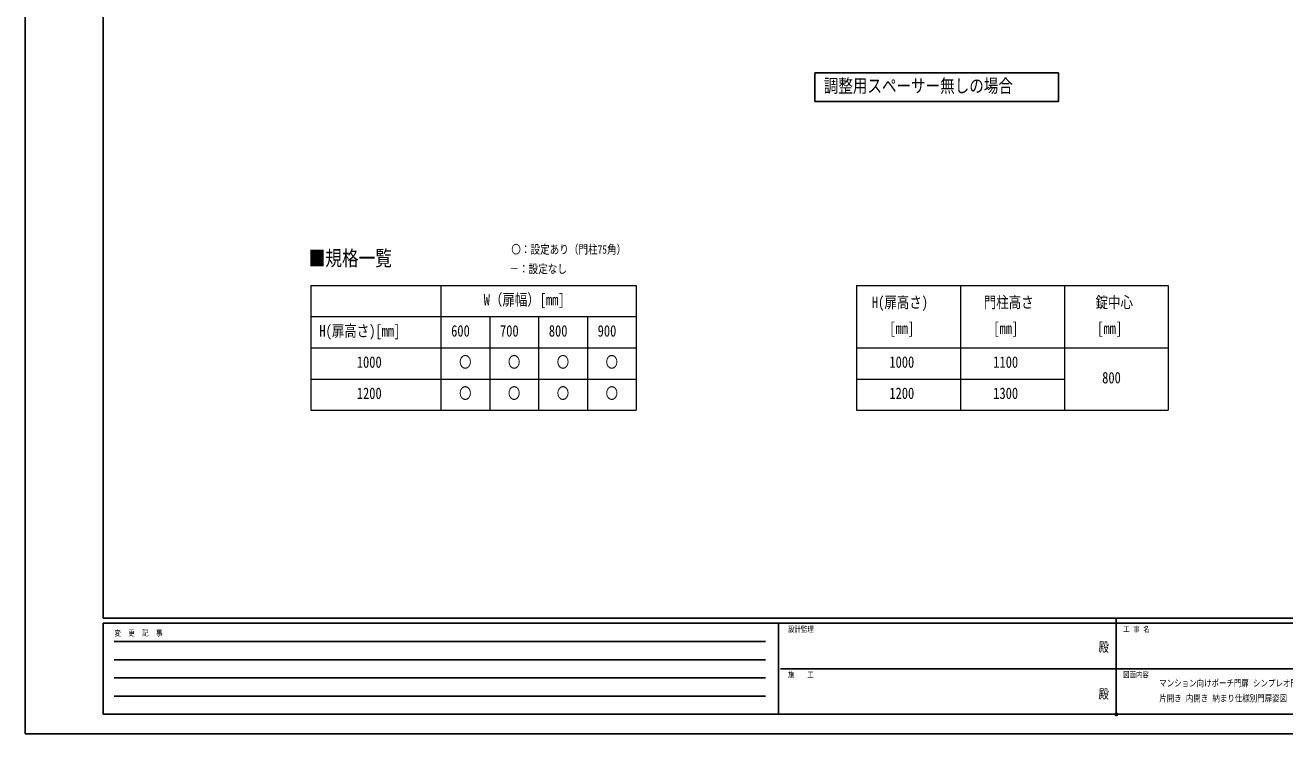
# Model space of a CAD drawing. Units: millimetres, scale not verified. Extents: x -4205 to 4205, y -2970 to 2970.
# Drawn here: x -4205 to 644, y -2970 to -244 of the extents above; entities that cross this region are included whole.
import ezdxf
from ezdxf.enums import TextEntityAlignment as Align

# ---------------------------------------------------------------- set-up
doc = ezdxf.new("R2010")
doc.units = ezdxf.units.MM
doc.header["$LTSCALE"] = 20
doc.header["$PDMODE"] = 32
doc.header["$PDSIZE"] = 10
doc.layers.add('0-1_TABLE1', color=7, linetype='Continuous', lineweight=18)
doc.layers.add('0-2_USER1', color=3, linetype='Continuous')
doc.layers.add('0-5_YKK_ZWAK', color=7, linetype='Continuous')
doc.styles.add('ＭＳ ゴシック', font='')
doc.styles.get('ＭＳ ゴシック').set_extended_font_data('MS Gothic')

msp = doc.modelspace()

# ---------------------------------------------------------------- linework, layer by layer
at = {"layer": '0-1_TABLE1'}
for p, q in [((-3104.98, -1245), (-1852.98, -1245)), ((-3104.98, -1245), (-3104.98, -1725)), ((-2604.98, -1245), (-2604.98, -1725)), ((-1852.98, -1245), (-1852.98, -1725)), ((-1004.98, -1245), (195.02, -1245)), ((-1004.98, -1245), (-1004.98, -1725)), ((-604.98, -1245), (-604.98, -1725)), ((-204.98, -1245), (-204.98, -1725)), ((195.02, -1245), (195.02, -1725)), ((-3104.98, -1365), (-1852.98, -1365)), ((-2416.98, -1365), (-2416.98, -1725)), ((-2228.98, -1365), (-2228.98, -1725)), ((-2040.98, -1365), (-2040.98, -1725)), ((-3104.98, -1485), (-1852.98, -1485)), ((-1004.98, -1485), (195.02, -1485)), ((-3104.98, -1605), (-1852.98, -1605)), ((-1004.98, -1605), (-204.98, -1605)), ((-3104.98, -1725), (-1852.98, -1725)), ((-1004.98, -1725), (195.02, -1725))]:
    msp.add_line(p, q, dxfattribs=at)
at = {"layer": '0-2_USER1'}
msp.add_lwpolyline([(-1165.41, -537.63), (-1165.41, -427.63), (-227.72, -427.63), (-227.72, -537.63)], close=True, dxfattribs=at)
at = {"layer": '0-5_YKK_ZWAK'}
for p, q in [((-3904.98, -2525), (-3904.98, 2775)), ((3895.02, -2525), (-3904.98, -2525)), ((-1304.98, -2545), (-3904.98, -2545)), ((-3904.98, -2895), (-3904.98, -2545)), ((-1304.98, -2545), (-1304.98, -2895)), ((-4.98, -2545), (-1304.98, -2545)), ((-4.98, -2525), (-4.98, -2895)), ((1295.02, -2545), (-4.98, -2545)), ((-3862.48, -2615), (-1354.98, -2615)), ((-3862.48, -2685), (-1354.98, -2685)), ((-3862.48, -2755), (-1354.98, -2755)), ((-1297.48, -2720), (-4.98, -2720)), ((-4.98, -2720), (1295.02, -2720)), ((-3862.48, -2825), (-1354.98, -2825)), ((-3904.98, -2895), (-1304.98, -2895)), ((-1304.98, -2895), (-4.98, -2895)), ((-4.98, -2895), (1295.02, -2895))]:
    msp.add_line(p, q, dxfattribs=at)
msp.add_lwpolyline([(-4205, -2970), (4205, -2970), (4205, 2970), (-4205, 2970)], close=True, dxfattribs=at)
msp.add_point((-4.98, -2895), dxfattribs=at)

# ---------------------------------------------------------------- texts
at = {"layer": '0-1_TABLE1', "style": 'ＭＳ ゴシック', "width": 0.8}
for s, p in [('W（扉幅）[mm]', (-2440.18, -1335)), ('H(扉高さ)', (-945.78, -1345)), ('門柱高さ', (-515.38, -1345)), ('錠中心', (-84.98, -1345)), ('H(扉高さ)[mm]', (-3072.58, -1455)), ('600', (-2565.38, -1455)), ('700', (-2377.38, -1455)), ('800', (-2189.38, -1455)), ('900', (-2001.38, -1455)), ('[mm]', (-878.58, -1445)), ('[mm]', (-478.58, -1445)), ('[mm]', (-78.58, -1445)), ('1000', (-2928.58, -1575)), ('〇', (-2534.98, -1575)), ('〇', (-2346.98, -1575)), ('〇', (-2158.98, -1575)), ('〇', (-1970.98, -1575)), ('1000', (-878.58, -1575)), ('1100', (-478.58, -1575)), ('800', (-59.38, -1635)), ('1200', (-2928.58, -1695)), ('〇', (-2534.98, -1695)), ('〇', (-2346.98, -1695)), ('〇', (-2158.98, -1695)), ('〇', (-1970.98, -1695)), ('1200', (-878.58, -1695)), ('1300', (-478.58, -1695))]:
    msp.add_text(s, height=43.99, dxfattribs=at).set_placement(p, align=Align.BOTTOM_LEFT)
at = {"layer": '0-2_USER1', "style": 'ＭＳ ゴシック', "width": 0.8}
for s, height, p in [('調整用スペーサー無しの場合', 51.32, (-1131, -518)), ('■規格一覧', 58.65, (-3113.53, -1187)), ('〇：設定あり（門柱75角）', 32.99, (-2334, -1133)), ('－：設定なし', 32.99, (-2341.2, -1208)), ('マンション向けポーチ門扉 シンプレオ門扉 門柱式(壁付)', 25.66, (160.31, -2795.72)), ('片開き 内開き 納まり仕様別門扉姿図', 25.66, (160.31, -2854.06))]:
    msp.add_text(s, height=height, dxfattribs=at).set_placement(p, align=Align.BOTTOM_LEFT)
at = {"layer": '0-5_YKK_ZWAK', "style": 'ＭＳ ゴシック', "width": 0.8}
for s, height, p in [('変  更  記  事', 21.99, (-3861.31, -2600)), ('設計監理', 21.99, (-1268.31, -2585)), ('工 事 名', 21.99, (21.27, -2585)), ('殿', 36.66, (-73.67, -2665.83)), ('施\u3000\u3000工', 21.99, (-1268.31, -2760)), ('図面内容', 21.99, (21.27, -2760)), ('殿', 36.66, (-73.67, -2845.83))]:
    msp.add_text(s, height=height, dxfattribs=at).set_placement(p, align=Align.BOTTOM_LEFT)

doc.saveas('drawing.dxf')
